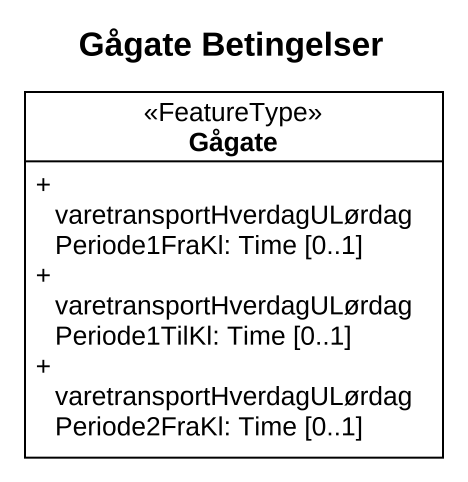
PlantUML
@startuml
title Gågate Betingelser
hide circle
hide empty members
skinparam classAttributeIconSize 0
class Gågate <<FeatureType>> {
  + varetransportHverdagULørdagPeriode1FraKl: Time [0..1]
  + varetransportHverdagULørdagPeriode1TilKl: Time [0..1]
  + varetransportHverdagULørdagPeriode2FraKl: Time [0..1]
}
@enduml
